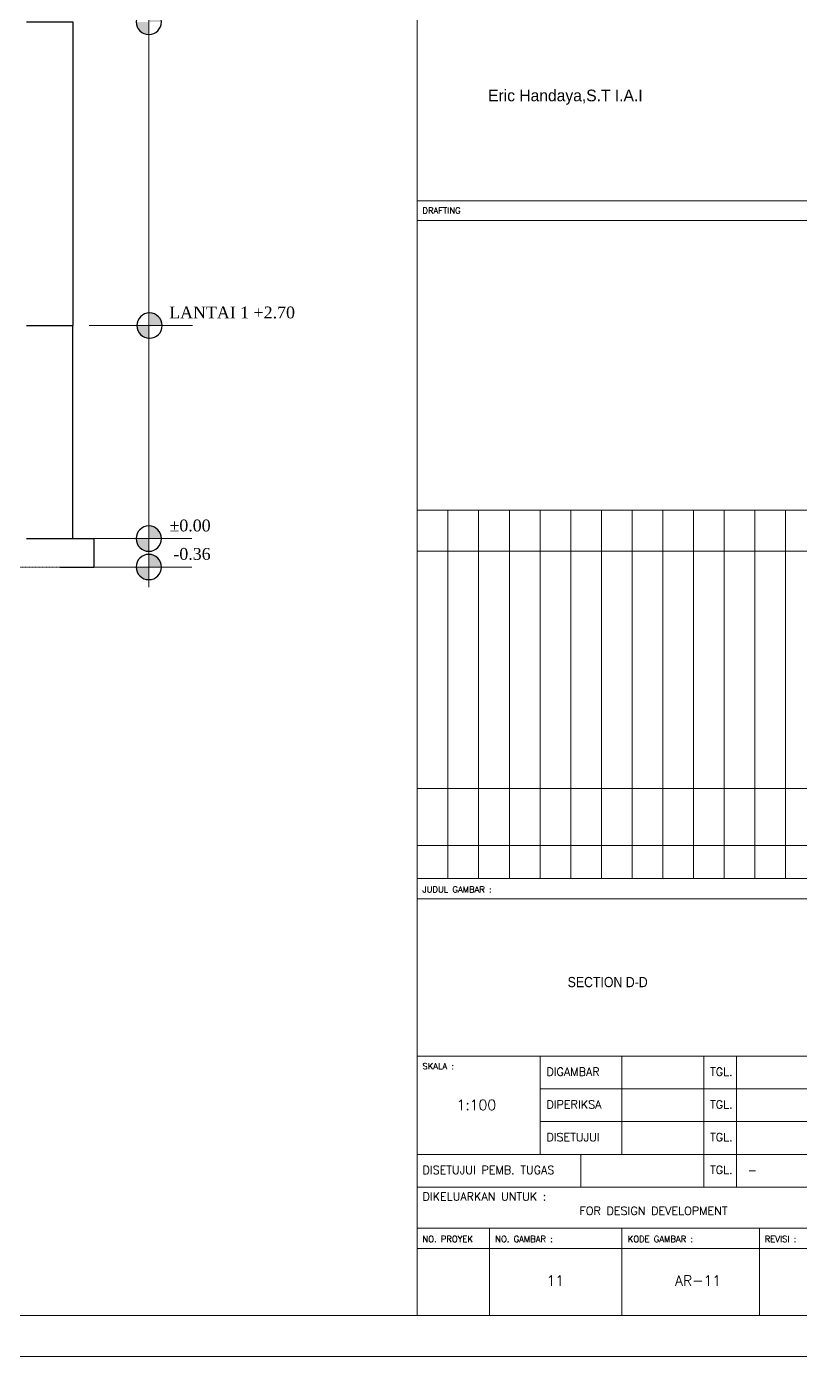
# Model space of a CAD drawing. Header units: millimetres. Extents: x -9564 to 494436, y -140371 to 4257.
# Drawn here: x 441786 to 451587, y -25289 to -8434 of the extents above; entities that cross this region are included whole.
import ezdxf
from ezdxf.enums import TextEntityAlignment as Align

# ---------------------------------------------------------------- set-up
doc = ezdxf.new("R2010")
doc.units = ezdxf.units.MM
doc.header["$MEASUREMENT"] = 0
doc.linetypes.add('DASHED2', pattern=[0.375, 0.25, -0.125])
doc.linetypes.add('HIDDEN2', pattern=[0.1875, 0.125, -0.0625])
doc.layers.get('DEFPOINTS').update_dxf_attribs({"lineweight": 18})
for name, color, linetype, lineweight in [('AS', 8, 'HIDDEN2', 5), ('DIM', 1, 'Continuous', 5), ('KOP', 7, 'Continuous', 80), ('LEGEND', 1, 'DASHED2', 50), ('XR-KOP A3_MOZART$0$A-TXTKOP', 3, 'Continuous', 5), ('XR-KOP A3_MOZART$0$KOP-A1$0$A-GRSKOP', 1, 'Continuous', 5), ('XR-KOP A3_MOZART$0$KOP-A1$0$A-TXTKOP', 3, 'Continuous', 5)]:
    doc.layers.add(name, color=color, linetype=linetype, lineweight=lineweight)
doc.layers.add('ht', color=14, linetype='Continuous')
doc.layers.add('TEXT', color=4, linetype='Continuous')
doc.styles.add('style1', font='times.ttf', dxfattribs={"height": 0.15})
doc.styles.add('style2', font='times.ttf', dxfattribs={"height": 0.18})
doc.styles.add('XR-KOP A3_MOZART$0$KOP-A1$0$ROMANS', font='romans.shx', dxfattribs={"height": 200})
doc.styles.add('XR-KOP A3_MOZART$0$ROMAND', font='romand.shx', dxfattribs={"height": 2, "bigfont": 'bigfont.shx'})
doc.styles.add('XR-KOP A3_MOZART$0$ROMANS', font='romans.shx', dxfattribs={"height": 200})
doc.dimstyles.new('ISO-25', dxfattribs={"dimtxt": 0.18, "dimasz": 0.12, "dimexe": 0.1, "dimexo": 0.1, "dimgap": 0.0625, "dimtad": 1, "dimtoh": 1, "dimdec": 0, "dimlfac": 1000, "dimtxsty": 'style2', "dimblk": 'ARCHTICK', "dimcen": 0.15, "dimclrd": 1, "dimclre": 1, "dimclrt": 4, "dimadec": 0, "dimazin": 0, "dimtfac": 1, "dimtdec": 0, "dimtmove": 0, "dimatfit": 3, "dimldrblk": 'OBLIQUE', "dimfxl": 1, "dimarcsym": 0})

# ---------------------------------------------------------------- blocks, each defined once
blk = doc.blocks.new('hsdh')
at = {"layer": 'XR-KOP A3_MOZART$0$KOP-A1$0$A-GRSKOP', "linetype": 'Continuous', "lineweight": 5}
for p, q in [((140385, 56660), (140385, 82138)), ((140385, 69286), (145017, 69286)), ((140385, 69063), (145017, 69063)), ((140385, 65781), (145017, 65781)), ((140385, 65781), (145017, 65781)), ((140732, 61611), (140732, 65781)), ((141079, 61611), (141079, 65781)), ((141427, 61611), (141427, 65781)), ((141774, 61611), (141774, 65781)), ((142122, 61611), (142122, 65781)), ((142469, 61611), (142469, 65781)), ((142816, 61611), (142816, 65781)), ((143164, 61611), (143164, 65781)), ((143511, 61611), (143511, 65781)), ((143859, 61611), (143859, 65781)), ((144206, 61611), (144206, 65781)), ((144554, 61611), (144554, 65781)), ((140385, 65317), (145017, 65317)), ((140385, 62631), (145017, 62631)), ((140385, 61982), (145017, 61982)), ((140385, 61611), (145017, 61611)), ((140385, 61611), (145017, 61611)), ((140385, 61380), (145017, 61380)), ((140385, 59597), (145017, 59597)), ((141774, 59597), (141774, 58485)), ((142701, 59597), (142701, 58485)), ((143627, 59597), (143627, 58115)), ((143998, 59597), (143998, 58115)), ((141774, 59226), (145017, 59226)), ((141774, 58856), (145017, 58856)), ((140385, 58485), (145017, 58485)), ((142237, 58485), (142237, 58115)), ((140385, 58115), (145017, 58115)), ((140385, 57651), (145017, 57651)), ((141201, 57651), (141201, 56660)), ((142701, 57651), (142701, 56660)), ((144258, 57651), (144258, 56660)), ((140385, 57420), (145017, 57420))]:
    blk.add_line(p, q, dxfattribs=at)
at = {"layer": 'XR-KOP A3_MOZART$0$KOP-A1$0$A-GRSKOP', "color": 0, "linetype": 'Continuous', "lineweight": 5}
blk.add_lwpolyline([(145480, 82601), (107945, 82601), (107945, 56197), (145480, 56197)], close=True, dxfattribs=at)
at = {"layer": 'XR-KOP A3_MOZART$0$KOP-A1$0$A-GRSKOP', "color": 5, "linetype": 'Continuous', "lineweight": 5}
blk.add_lwpolyline([(145017, 82138), (108409, 82138), (108409, 56660), (145017, 56660)], close=True, dxfattribs=at)
at = {"layer": 'KOP', "color": 7, "insert": (141186, 70546), "char_height": 132.26, "attachment_point": 1, "style": 'style2'}
blk.add_mtext('{\\fBankGothic Lt BT|b0|i0|c0|p34;Eric Handaya,S.T I.A.I}', dxfattribs=at)
at = {"layer": 'XR-KOP A3_MOZART$0$A-TXTKOP', "lineweight": 5, "style": 'XR-KOP A3_MOZART$0$ROMANS'}
blk.add_text('-', height=92.6, dxfattribs=at).set_placement((144125, 58258))
at = {"layer": 'XR-KOP A3_MOZART$0$KOP-A1$0$A-TXTKOP', "lineweight": 5, "style": 'XR-KOP A3_MOZART$0$KOP-A1$0$ROMANS'}
for s, height, p in [('DRAFTING', 69.5, (140443, 69142)), ('JUDUL GAMBAR :', 69.49, (140443, 61451)), ('SKALA :', 69.5, (140443, 59449)), ('DIGAMBAR', 92.6, (141846, 59375)), ('TGL.', 92.6, (143699, 59375)), ('DIPERIKSA', 92.6, (141846, 59004)), ('TGL.', 92.6, (143699, 59004)), ('DISETUJUI', 92.6, (141846, 58634)), ('TGL.', 92.6, (143699, 58634)), ('DISETUJUI PEMB. TUGAS', 92.65, (140443, 58262)), ('TGL.', 92.6, (143699, 58263)), ('DIKELUARKAN UNTUK :', 92.65, (140443, 57961)), ('FOR DESIGN DEVELOPMENT', 92.65, (142221, 57800)), ('NO. PROYEK', 69.5, (140443, 57491)), ('NO. GAMBAR :', 69.49, (141267, 57491)), ('KODE GAMBAR :', 69.49, (142767, 57491)), ('REVISI :', 69.5, (144317, 57491))]:
    blk.add_text(s, height=height, dxfattribs=at).set_placement(p)
blk = doc.blocks.new('_ArchTick')
at = {"color": 0, "linetype": 'ByBlock', "const_width": 0.15}
blk.add_lwpolyline([(-0.5, -0.5), (0.5, 0.5)], dxfattribs=at)
blk = doc.blocks.new('*D823')
at = {"color": 1, "lineweight": -2, "transparency": 16777216}
for p, q in [((441786, -12224), (442373, -12224)), ((442373, -14924), (442373, -12224)), ((441786, -14924), (442373, -14924))]:
    blk.add_line(p, q, dxfattribs=at)
at = {"layer": 'DEFPOINTS', "color": 0, "transparency": 16777216}
for p in [(441786, -12224), (442373, -12224), (441786, -14924)]:
    blk.add_point(p, dxfattribs=at)
at = {"color": 1, "lineweight": -2, "transparency": 16777216, "xscale": 0.12, "yscale": 0.12, "zscale": 0.12}
for p, rotation in [((442373, -12224), 90), ((442373, -14924), 270)]:
    blk.add_blockref('_ArchTick', p, dxfattribs=dict(at, rotation=rotation))
at = {"color": 4, "transparency": 16777216, "insert": (442373, -13574), "char_height": 0.18, "attachment_point": 5, "rotation": 90, "style": 'style2'}
blk.add_mtext('2699999', dxfattribs=at)
blk = doc.blocks.new('_Oblique')
at = {"color": 0, "linetype": 'ByBlock', "lineweight": -2}
blk.add_line((-0.5, -0.5), (0.5, 0.5), dxfattribs=at)
blk = doc.blocks.new('*D824')
at = {"color": 1, "lineweight": -2, "transparency": 16777216}
for p, q in [((441786, -8374), (442373, -8374)), ((442373, -8374), (442373, -12224)), ((441786, -12224), (442373, -12224))]:
    blk.add_line(p, q, dxfattribs=at)
at = {"layer": 'DEFPOINTS', "color": 0, "transparency": 16777216}
for p in [(441786, -8374), (441786, -12224), (442373, -12224)]:
    blk.add_point(p, dxfattribs=at)
at = {"color": 1, "lineweight": -2, "transparency": 16777216, "xscale": 0.12, "yscale": 0.12, "zscale": 0.12}
for p, rotation in [((442373, -8374), 90), ((442373, -12224), 270)]:
    blk.add_blockref('_ArchTick', p, dxfattribs=dict(at, rotation=rotation))
at = {"color": 4, "transparency": 16777216, "insert": (442373, -10299), "char_height": 0.18, "attachment_point": 5, "rotation": 90, "style": 'style2'}
blk.add_mtext('3849999', dxfattribs=at)
blk = doc.blocks.new('A$C459A4C15')
at = {"layer": 'ht'}
h = blk.add_hatch(color=256, dxfattribs=at)
h.paths.add_polyline_path([(0, 0.0801), (0, 0), (-0.0801, 0, -0.414214)])
h.paths.add_polyline_path([(0, 0), (0.0801, 0, -0.414214), (0, -0.0801)])
blk.add_circle((0, 0), 0.0801, dxfattribs=at)
blk = doc.blocks.new('*D942')
at = {"color": 1, "lineweight": -2, "transparency": 16777216}
for p, q in [((441947, -14924), (442639, -14924)), ((442639, -14924), (442639, -15284)), ((442213, -15284), (442639, -15284))]:
    blk.add_line(p, q, dxfattribs=at)
at = {"layer": 'DEFPOINTS', "color": 0, "transparency": 16777216}
for p in [(441947, -14924), (442213, -15284, 0), (442639, -15284)]:
    blk.add_point(p, dxfattribs=at)
at = {"color": 1, "lineweight": -2, "transparency": 16777216, "xscale": 0.12, "yscale": 0.12, "zscale": 0.12}
for p, rotation in [((442639, -14924), 90), ((442639, -15284), 270)]:
    blk.add_blockref('_ArchTick', p, dxfattribs=dict(at, rotation=rotation))
at = {"color": 4, "transparency": 16777216, "insert": (442639, -15104), "char_height": 0.18, "attachment_point": 5, "rotation": 90, "style": 'style2'}
blk.add_mtext('360000', dxfattribs=at)

msp = doc.modelspace()

# ---------------------------------------------------------------- linework, layer by layer
at = {"layer": 'AS'}
msp.add_line((442570.0613, -15283.5376, 0), (430087.7543, -15283.5376, 0), dxfattribs=at)
at = {"layer": 'DIM', "color": 1, "linetype": 'ByBlock'}
for p, q in [((443333.7319, -151.1836), (443333.7319, -15537.5538)), ((443887.2577, -12223.5382), (442579.0554, -12223.5382)), ((443878.2636, -14923.5377), (442570.0613, -14923.5377)), ((443878.2636, -15283.5376, 0), (442570.0613, -15283.5376, 0))]:
    msp.add_line(p, q, dxfattribs=at)

# ---------------------------------------------------------------- block references
at = {"xscale": -1999.999623816605, "yscale": 1999.999623816605, "zscale": 1999.999623816605}
for p in [(443333.7319, -8373.5389, 0), (443342.726, -12223.5382), (443333.7319, -14923.5377), (443333.7319, -15283.5376, 0)]:
    msp.add_blockref('A$C459A4C15', p, dxfattribs=at)
at = {"layer": 'LEGEND', "xscale": 1.118963964633539, "yscale": 1.118963964633539, "zscale": 1.118963964633539}
msp.add_blockref('hsdh', (289648.9918, -88170.8627), dxfattribs=at)

# ---------------------------------------------------------------- texts
at = {"layer": 'TEXT', "style": 'style1'}
for s, height, p in [('LANTAI 1 +2.70', 149.999972, (445185.2964, -12132.1206)), ('%%P0.00', 149.99997, (444116.8861, -14832.1201)), ('-0.36', 149.99997, (444116.8861, -15192.12, 0))]:
    msp.add_text(s, height=height, dxfattribs=at).set_placement(p, align=Align.RIGHT)
at = {"layer": 'XR-KOP A3_MOZART$0$A-TXTKOP', "char_height": 129.5859, "attachment_point": 1, "style": 'XR-KOP A3_MOZART$0$ROMAND'}
for s, heights, insert in [('\\pxt15;{\\fCentury Gothic|b0|i0|c0|p34;\\W0.9;SECTION D-D}', [0], (448638.697, -20479.3265)), ('11', [0], (448371.632, -24263.0792)), ('AR-11', [129.5859], (449998.8291, -24263.0792))]:
    msp.add_mtext_dynamic_manual_height_columns(s, width=334351.172439, gutter_width=75530.0676, heights=heights, dxfattribs=dict(at, insert=insert))
at = {"layer": 'XR-KOP A3_MOZART$0$A-TXTKOP', "style": 'XR-KOP A3_MOZART$0$ROMAND'}
msp.add_attdef('1:100', text='', height=129.5859, dxfattribs=at).set_placement((447482.7317, -22101.0053), align=Align.MIDDLE)

# ---------------------------------------------------------------- dimensions: what is measured, and where the dimension line sits
for base, p1, p2, picture, middle in [((442373.0529, -12223.5382), (441785.9202, -8373.5389), (441785.9202, -12223.5382), '*D824', (442372.8986, -10298.5386)), ((442373.05293, -12223.5382), (441785.92018, -14923.53769), (441785.92018, -12223.5382), '*D823', (442372.89862, -13573.53795))]:
    dim = msp.add_linear_dim(base=base, p1=p1, p2=p2, angle=90, dimstyle='ISO-25')
    dim.commit()
    dim.dimension.update_dxf_attribs({"geometry": picture, "text_midpoint": middle})
dim = msp.add_linear_dim(base=(442639.1546, -15283.5376), p1=(441946.6634, -14923.5377), p2=(442212.7651, -15283.5376, 0), angle=90, dimstyle='ISO-25')
dim.commit()
dim.dimension.update_dxf_attribs({"geometry": '*D942', "text_midpoint": (442639.1546, -15103.5377), "dimtype": 160})

doc.saveas('drawing.dxf')
